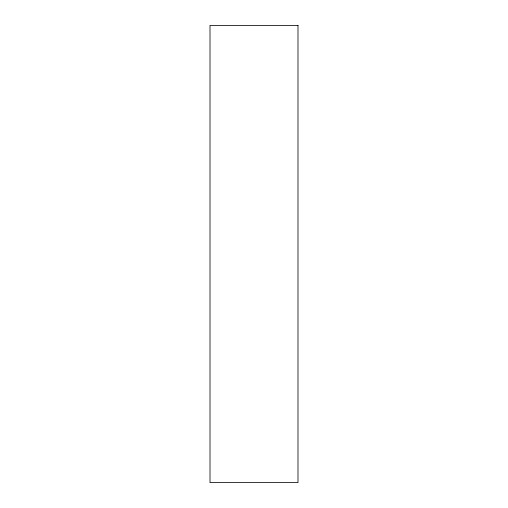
<?xml version="1.0" encoding="UTF-8"?>
<svg xmlns="http://www.w3.org/2000/svg" width="508" height="508" viewBox="0 0 508 508"><rect width="100%" height="100%" fill="white"/><g stroke="black" fill="none" stroke-linecap="round" stroke-linejoin="round"><path stroke-width="0.76" d="M297.993 25.4L210.007 25.4L210.007 482.6L297.993 482.6L297.993 25.4"/></g></svg>
